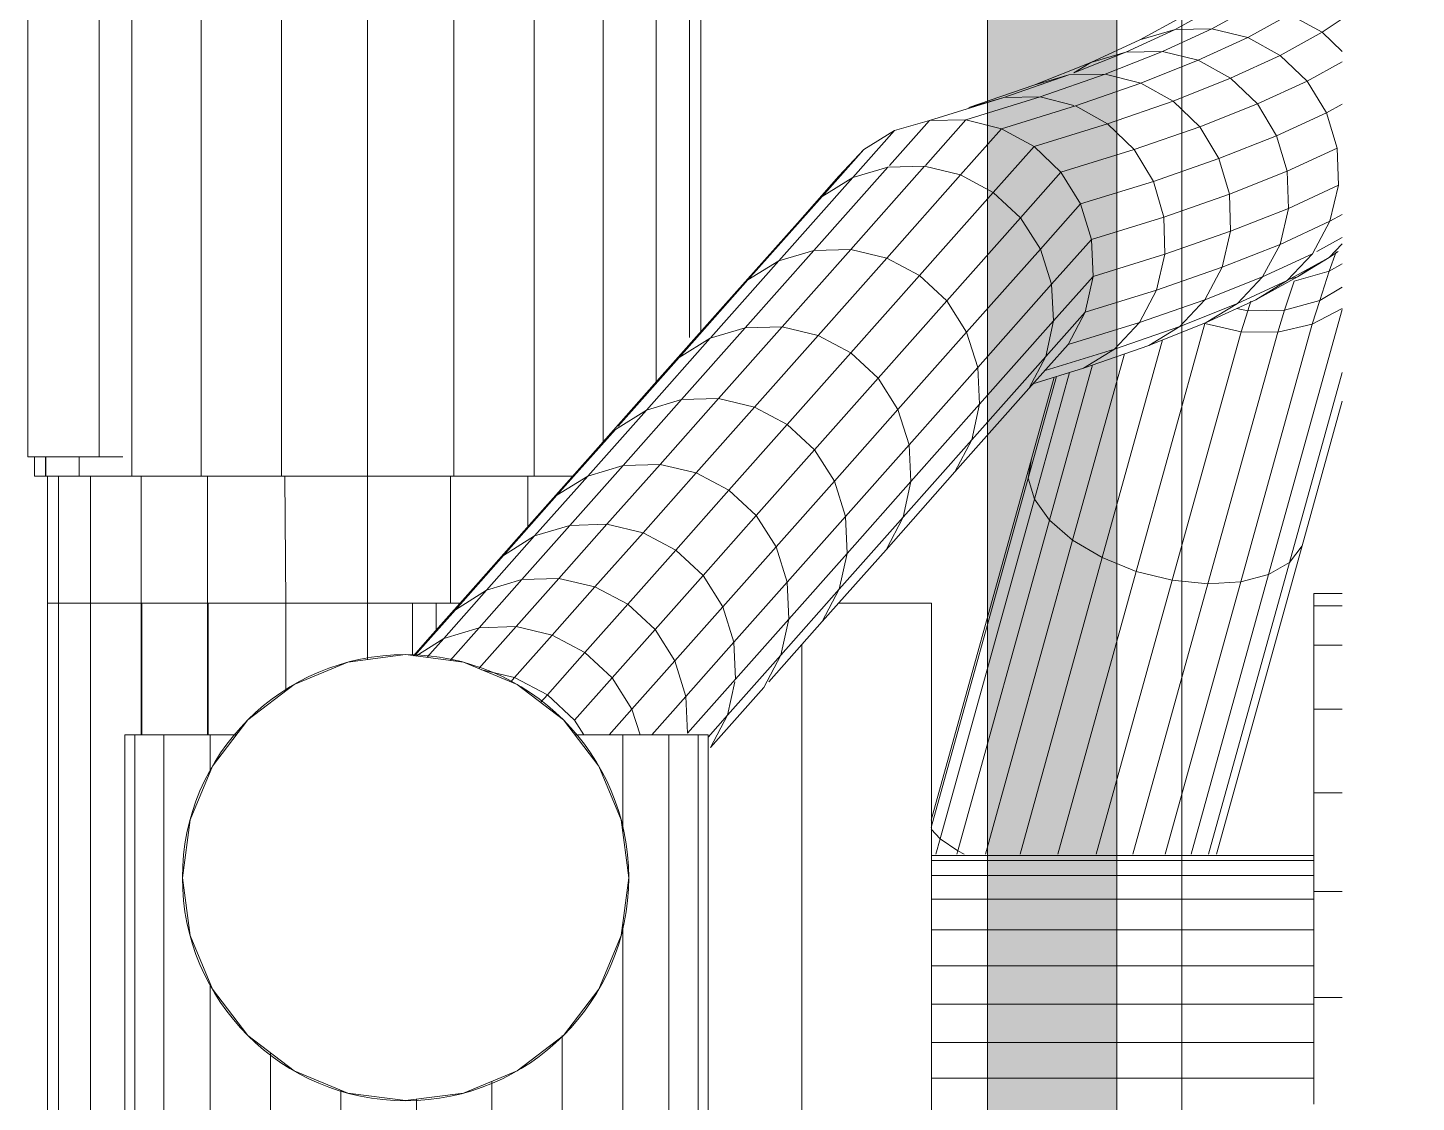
# Model space of a CAD drawing. Header units: millimetres. Extents: x -18512 to 101824, y -95768 to 52898.
# Drawn here: x 61791.9 to 61899, y -77093.1 to -77010.1 of the extents above; entities that cross this region are included whole.
import ezdxf

# ---------------------------------------------------------------- set-up
doc = ezdxf.new("R2010")
doc.units = ezdxf.units.MM
doc.header["$LTSCALE"] = 25
doc.layers.get('0').update_dxf_attribs({"color": 254, "lineweight": 0})
doc.layers.add('HAT', color=8, linetype='Continuous')
doc.layers.add('I-FLR-TILE', color=253, linetype='Continuous', lineweight=9)
doc.layers.add('xref-first floor frm cunsult$0$G-IMPT', color=8, linetype='Continuous', lineweight=9)

# ---------------------------------------------------------------- blocks, each defined once
blk = doc.blocks.new('xref-first floor frm cunsult$0$rainshower - rain shower_dwg_Group_7-6994170-FIRST FLOOR PLAN')
at = {"layer": 'xref-first floor frm cunsult$0$G-IMPT'}
for p, q in [((10.29, 105.22), (60.29, 105.22)), ((60.29, 99.72), (60.29, 105.22)), ((60.29, 104.71), (61.79, 104.71)), ((61.79, 104.71), (60.29, 104.71)), ((61.79, 104.71), (61.79, 103.85)), ((60.29, 103.83), (61.79, 103.83)), ((61.79, 103.85), (61.79, 103.83)), ((61.79, 103.85), (61.79, 103.83)), ((61.79, 103.85), (61.79, 103.83)), ((61.79, 101.26), (61.79, 103.83)), ((61.79, 103.7), (71.6, 103.7)), ((71.6, 102.86), (61.79, 102.86)), ((71.6, 102.86), (71.6, 103.7)), ((145.8, 103.7), (71.6, 103.7)), ((71.6, 102.86), (71.6, 103.7)), ((71.6, 100.39), (71.6, 102.86)), ((71.6, 100.39), (71.6, 102.86)), ((145.8, 102.86), (71.6, 102.86)), ((61.79, 101.26), (60.29, 101.26)), ((61.79, 101.26), (60.29, 101.26)), ((61.79, 101.26), (61.79, 97.18)), ((61.79, 97.18), (61.79, 101.26)), ((10.29, 99.72), (60.29, 99.72)), ((60.29, 99.72), (60.29, 97.89)), ((71.6, 100.39), (61.79, 100.39)), ((71.6, 100.39), (71.6, 96.47)), ((71.6, 100.39), (145.81, 100.39)), ((71.6, 100.39), (71.6, 96.47)), ((71.6, 100.39), (71.6, 96.47)), ((10.54, 97.18), (61.79, 97.18)), ((61.79, 97.18), (10.54, 97.18)), ((61.79, 97.18), (61.79, 91.85)), ((61.79, 91.85), (61.79, 97.18)), ((61.79, 96.47), (71.6, 96.47)), ((71.6, 96.47), (61.79, 96.47)), ((71.6, 96.47), (71.6, 91.35)), ((71.6, 96.47), (71.6, 91.35)), ((71.6, 96.47), (81.77, 96.46)), ((71.6, 96.43), (81.77, 96.43)), ((10.54, 91.85), (61.79, 91.85)), ((61.79, 91.85), (10.54, 91.85)), ((61.79, 85.65), (61.79, 91.85)), ((61.79, 85.65), (61.79, 91.85)), ((61.79, 91.35), (71.6, 91.35)), ((61.79, 91.35), (71.6, 91.35)), ((71.6, 85.31), (71.6, 91.35)), ((71.6, 85.31), (71.6, 91.35)), ((71.6, 91.35), (81.77, 91.35)), ((71.6, 91.3), (81.77, 91.3)), ((10.54, 85.65), (61.79, 85.65)), ((61.79, 85.65), (10.54, 85.65)), ((61.79, 79), (61.79, 85.65)), ((61.79, 79), (61.79, 85.65)), ((61.79, 85.39), (71.6, 85.31)), ((71.6, 79), (71.6, 85.31)), ((71.6, 79), (71.6, 85.31)), ((78.37, 85.31), (71.6, 85.31)), ((61.79, 79), (10.54, 79)), ((61.79, 79), (10.54, 79)), ((61.79, 72.34), (61.79, 79)), ((61.79, 79), (71.6, 79)), ((61.79, 72.34), (61.79, 79)), ((61.79, 79), (71.6, 79)), ((71.6, 79), (71.6, 75.53)), ((71.6, 79), (75.96, 79)), ((71.6, 75.53), (71.6, 73.7)), ((71.6, 75.53), (75.64, 75.53)), ((71.6, 73.7), (71.6, 71.87)), ((73.66, 73.7), (71.6, 73.7)), ((71.6, 73.7), (71.6, 71.87)), ((10.54, 72.34), (61.79, 72.34)), ((61.79, 72.34), (10.54, 72.34)), ((71.6, 72.6), (61.79, 72.6)), ((71.6, 72.6), (61.79, 72.6)), ((61.79, 66.14), (61.79, 72.34)), ((65.77, 66.64), (61.79, 66.64)), ((61.79, 66.64), (65.77, 66.64)), ((61.79, 66.14), (10.54, 66.14)), ((61.79, 66.14), (10.54, 66.14)), ((61.79, 66.14), (61.79, 63.16)), ((59.14, 60.82), (10.54, 60.82)), ((59.14, 60.82), (10.54, 60.82)), ((10.54, 56.73), (54.53, 56.73)), ((54.53, 56.73), (10.54, 56.73)), ((10.54, 54.16), (51.09, 54.16)), ((51.09, 54.16), (10.54, 54.16)), ((10.54, 53.28), (50.65, 53.28)), ((50.65, 53.28), (10.54, 53.28)), ((141.96, 45.5), (74.8, 45.5)), ((74.8, 45.5), (141.96, 45.5)), ((71.6, 35.5), (71.6, 42.66)), ((71.6, 42.66), (71.6, 35.5)), ((141.96, 35.5), (71.6, 35.5)), ((141.96, 35.5), (71.6, 35.5)), ((91.08, 6), (91.08, 35.5)), ((91.08, 6), (91.08, 35.5)), ((91.47, 35.5), (91.47, 6)), ((91.47, 6), (91.47, 35.5)), ((92.62, 35.5), (92.62, 6)), ((92.62, 6), (92.62, 35.5)), ((94.44, 6), (94.44, 35.5)), ((94.44, 6), (94.44, 35.5)), ((96.81, 6), (96.81, 35.5)), ((96.81, 6), (96.81, 35.5)), ((99.58, 6), (99.58, 35.5)), ((99.58, 6), (99.58, 35.5)), ((102.54, 6), (102.54, 35.5)), ((102.54, 35.5), (102.54, 6)), ((105.51, 6), (105.51, 35.5)), ((105.51, 35.5), (105.51, 6)), ((108.27, 6), (108.27, 35.5)), ((108.27, 35.5), (108.27, 6)), ((70.84, 6), (70.84, 3.8)), ((70.84, 6), (71.79, 6)), ((70.84, 3.8), (70.84, 6)), ((71.79, 6), (74.83, 6)), ((71.79, 6), (71.79, 3.8)), ((71.79, 3.8), (71.79, 6)), ((74.83, 6), (79.77, 6)), ((74.83, 6), (74.83, 3.8)), ((74.83, 3.8), (74.83, 6)), ((86.25, 6), (79.77, 6)), ((79.77, 6), (79.77, 3.8)), ((79.77, 3.8), (79.77, 6)), ((86.25, 6), (93.85, 6)), ((86.25, 6), (86.25, 3.8)), ((86.25, 3.8), (86.25, 6)), ((93.85, 6), (102.04, 6)), ((93.85, 3.8), (93.85, 6)), ((93.85, 3.8), (93.85, 6)), ((102.04, 6), (110.26, 6)), ((102.04, 3.8), (102.04, 6)), ((102.04, 3.8), (102.04, 6)), ((108.05, 6), (107.29, 6))]:
    blk.add_line(p, q, dxfattribs=at)
at = {"layer": 'xref-first floor frm cunsult$0$G-IMPT', "flags": 128}
for points in [[(60.29, 99.72), (60.29, 105.22), (10.29, 105.22)], [(61.79, 101.26), (61.79, 103.83), (61.79, 103.85), (61.79, 104.71)], [(60.29, 103.85), (61.79, 103.85), (60.29, 103.85)], [(61.79, 102.86), (71.6, 102.86), (71.6, 103.7)], [(61.79, 103.7), (71.6, 103.7), (145.8, 103.7)], [(145.8, 102.86), (71.6, 102.86), (71.6, 100.39)], [(60.29, 97.89), (60.29, 99.72), (10.29, 99.72)], [(145.81, 100.38), (71.6, 100.38), (61.79, 100.38)], [(71.6, 91.35), (71.6, 96.47), (71.6, 91.35)], [(61.79, 85.39), (71.6, 85.31), (71.6, 91.35), (71.6, 85.31), (71.6, 79), (75.96, 79)], [(71.6, 83.09), (71.6, 79), (71.6, 78.89), (71.6, 75.53)], [(75.64, 75.53), (71.6, 75.53), (71.6, 73.7), (73.66, 73.7)], [(61.79, 63.16), (61.79, 66.14), (61.79, 72.34)]]:
    blk.add_lwpolyline(points, dxfattribs=at)
blk = doc.blocks.new('xref-first floor frm cunsult$0$rainshower - rain shower_dwg_Group_5-6994173-FIRST FLOOR PLAN')
at = {"layer": 'xref-first floor frm cunsult$0$G-IMPT'}
for p, q in [((115, 47.51), (95, 47.51)), ((95, 46.7), (95, 47.51)), ((95, 47.51), (115, 47.51)), ((115, 46.7), (115, 47.51)), ((60.19, 46.25), (0, 46.25)), ((0, 45.49), (0, 46.25)), ((0, 46.25), (60.19, 46.25)), ((95, 46.25), (90.06, 46.25)), ((90.06, 46.25), (95, 46.25)), ((95, 46.7), (95, 44.33)), ((115, 46.7), (95, 46.7)), ((95, 46.7), (115, 46.7)), ((115, 44.33), (115, 46.7)), ((0, 43.24), (0, 45.49)), ((60.19, 45.49), (0, 45.49)), ((0, 45.49), (60.19, 45.49)), ((95, 45.49), (90.06, 45.49)), ((90.06, 45.49), (95, 45.49)), ((95, 44.33), (95, 40.55)), ((115, 44.33), (95, 44.33)), ((95, 44.33), (115, 44.33)), ((115, 40.55), (115, 44.33)), ((0, 43.24), (0, 39.66)), ((60.19, 43.24), (0, 43.24)), ((0, 43.24), (60.19, 43.24)), ((95, 43.24), (90.06, 43.24)), ((90.06, 43.24), (95, 43.24)), ((0, 37.64), (0, 39.66)), ((0, 39.66), (2.82, 39.66)), ((0, 39.66), (2.82, 39.66)), ((60.19, 39.66), (19.22, 39.66)), ((60.19, 39.66), (19.22, 39.66)), ((95, 39.66), (90.06, 39.66)), ((95, 39.66), (90.06, 39.66)), ((95, 40.55), (95, 35.63)), ((115, 40.55), (95, 40.55)), ((95, 40.55), (115, 40.55)), ((103.84, 39.51), (104.71, 39.75)), ((104.71, 39.75), (105.61, 39.77)), ((105.61, 39.77), (106.48, 39.57)), ((115, 35.63), (115, 40.55)), ((102.45, 38.47), (103.07, 39.08)), ((103.07, 39.08), (103.84, 39.51)), ((106.48, 39.57), (107.28, 39.17)), ((107.28, 39.17), (107.93, 38.6)), ((107.93, 38.6), (108.4, 37.89)), ((102.02, 37.74), (101.81, 36.93)), ((102.02, 37.74), (102.45, 38.47)), ((102.02, 37.74), (102.02, 33.91)), ((102.02, 37.74), (102.02, 33.91)), ((108.4, 37.89), (108.66, 37.09)), ((108.4, 35.33), (108.4, 37.89)), ((108.4, 37.89), (108.4, 35.33)), ((101.81, 36.93), (101.81, 33.1)), ((101.83, 36.1), (101.81, 36.93)), ((101.81, 36.93), (101.81, 33.1)), ((108.66, 37.09), (108.68, 36.26)), ((108.66, 33.26), (108.66, 37.09)), ((108.66, 37.09), (108.66, 33.26)), ((95, 35.63), (95, 29.9)), ((102.02, 35.63), (95, 35.63)), ((95, 35.63), (102.02, 35.63)), ((101.83, 36.1), (102.09, 35.3)), ((101.83, 36.1), (101.83, 32.27)), ((101.83, 36.1), (101.83, 32.27)), ((108.04, 34.72), (108.47, 35.45)), ((115, 35.63), (108.4, 35.63)), ((108.4, 35.63), (115, 35.63)), ((108.47, 35.45), (108.68, 36.26)), ((108.47, 31.62), (108.47, 35.45)), ((108.47, 35.45), (108.47, 31.62)), ((108.68, 32.43), (108.68, 36.26)), ((108.68, 36.26), (108.68, 32.43)), ((115, 29.9), (115, 35.63)), ((60.19, 35), (24.54, 35)), ((24.54, 35), (60.19, 35)), ((95, 35), (90.06, 35)), ((90.06, 35), (95, 35)), ((102.56, 34.59), (102.09, 35.3)), ((102.09, 35.3), (102.09, 31.47)), ((102.09, 35.3), (102.09, 31.47)), ((103.21, 34.01), (102.56, 34.59)), ((102.56, 30.76), (102.56, 34.59)), ((102.56, 34.59), (102.56, 30.76)), ((107.41, 34.11), (108.04, 34.72)), ((108.04, 30.89), (108.04, 34.72)), ((108.04, 34.72), (108.04, 30.89)), ((102.02, 33.91), (101.81, 33.1)), ((102.02, 33.91), (101.81, 33.1)), ((103.21, 34.01), (103.21, 30.19)), ((103.21, 34.01), (104, 33.62)), ((103.21, 34.01), (103.21, 30.19)), ((104, 33.62), (104.88, 33.42)), ((104, 33.62), (104, 29.79)), ((104, 33.62), (104, 29.79)), ((104.88, 33.42), (105.78, 33.44)), ((104.88, 33.42), (104.88, 29.59)), ((104.88, 33.42), (104.88, 29.59)), ((105.78, 33.44), (106.64, 33.68)), ((105.78, 33.44), (105.78, 29.61)), ((105.78, 33.44), (105.78, 29.61)), ((106.64, 33.68), (107.41, 34.11)), ((106.74, 29.9), (106.64, 33.68)), ((107.41, 30.28), (107.41, 34.11)), ((107.41, 34.11), (107.41, 30.28)), ((108.47, 33.85), (108.66, 33.26)), ((108.47, 33.85), (108.66, 33.26)), ((108.68, 32.43), (108.66, 33.26)), ((108.68, 32.43), (108.66, 33.26)), ((101.81, 33.1), (101.83, 32.27)), ((101.81, 33.1), (101.83, 32.27)), ((101.83, 32.27), (102.04, 31.62)), ((101.83, 32.27), (102.04, 31.62)), ((108.47, 31.62), (108.68, 32.43)), ((108.47, 31.62), (108.68, 32.43)), ((102.56, 30.76), (102.09, 31.47)), ((102.56, 30.76), (102.09, 31.47)), ((108.04, 30.89), (108.47, 31.62)), ((108.04, 30.89), (108.47, 31.62)), ((102.56, 30.76), (103.21, 30.19)), ((102.56, 30.76), (103.21, 30.19)), ((103.21, 30.19), (103.77, 29.9)), ((103.21, 30.19), (103.77, 29.9)), ((107.41, 30.28), (106.74, 29.9)), ((107.41, 30.28), (106.74, 29.9)), ((107.41, 30.28), (108.04, 30.89)), ((107.41, 30.28), (108.04, 30.89)), ((27.43, 29.58), (60.19, 29.58)), ((60.19, 29.58), (27.43, 29.58)), ((95, 29.58), (90.06, 29.58)), ((90.06, 29.58), (95, 29.58)), ((95, 23.75), (95, 29.9)), ((95, 29.9), (103.77, 29.9)), ((95, 29.9), (103.77, 29.9)), ((103.77, 29.9), (104, 29.79)), ((104, 29.79), (104.88, 29.59)), ((104.88, 29.59), (105.78, 29.61)), ((106.74, 29.9), (105.78, 29.61)), ((115, 29.9), (106.74, 29.9)), ((115, 23.75), (115, 29.9)), ((28.13, 23.75), (60.19, 23.75)), ((28.13, 23.75), (60.19, 23.75)), ((95, 23.75), (90.06, 23.75)), ((90.06, 23.75), (95, 23.75)), ((95, 17.61), (95, 23.75)), ((115, 23.75), (95, 23.75)), ((95, 23.75), (115, 23.75)), ((115, 17.61), (115, 23.75)), ((26.74, 17.93), (60.19, 17.98)), ((60.19, 17.93), (26.74, 17.93)), ((95, 17.93), (90.06, 17.93)), ((90.06, 17.93), (95, 17.93)), ((95, 17.61), (95, 11.88)), ((115, 17.61), (95, 17.61)), ((95, 17.61), (115, 17.61)), ((115, 11.88), (115, 17.61)), ((23.2, 12.5), (60.19, 12.5)), ((23.2, 12.5), (60.19, 12.5)), ((90.06, 12.5), (95, 12.5)), ((90.06, 12.5), (95, 12.5)), ((95, 11.88), (95, 6.96)), ((115, 11.88), (95, 11.88)), ((95, 11.88), (115, 11.88)), ((115, 6.96), (115, 11.88)), ((0, 7.84), (0, 11.53)), ((0, 4.27), (0, 7.84)), ((7.42, 7.84), (0, 7.84)), ((0, 7.84), (7.42, 7.84)), ((60.19, 7.84), (14.62, 7.84)), ((14.62, 7.84), (60.19, 7.84)), ((95, 7.84), (90.06, 7.84)), ((90.06, 7.84), (95, 7.84)), ((95, 3.18), (95, 6.96)), ((115, 6.96), (95, 6.96)), ((95, 6.96), (115, 6.96)), ((115, 3.18), (115, 6.96)), ((0, 4.27), (0, 2.02)), ((60.19, 4.27), (0, 4.27)), ((0, 4.27), (60.19, 4.27)), ((95, 4.27), (90.06, 4.27)), ((90.06, 4.27), (95, 4.27)), ((95, 0.81), (95, 3.18)), ((115, 3.18), (95, 3.18)), ((95, 3.18), (115, 3.18)), ((115, 0.81), (115, 3.18)), ((0, 1.25), (0, 2.02)), ((60.19, 2.02), (0, 2.02)), ((0, 2.02), (60.19, 2.02)), ((60.19, 1.25), (0, 1.25)), ((0, 1.25), (60.19, 1.25)), ((95, 2.02), (90.06, 2.02)), ((90.06, 2.02), (95, 2.02)), ((95, 1.25), (90.06, 1.25)), ((90.06, 1.25), (95, 1.25)), ((95, 0), (95, 0.81)), ((115, 0.81), (95, 0.81)), ((95, 0.81), (115, 0.81)), ((115, 0), (95, 0)), ((95, 0), (115, 0)), ((115, 0.81), (115, 0))]:
    blk.add_line(p, q, dxfattribs=at)
at = {"layer": 'xref-first floor frm cunsult$0$G-IMPT', "flags": 128}
for points in [[(102.02, 33.91), (101.81, 33.1), (101.83, 32.27), (102.04, 31.62)], [(104, 29.79), (104.88, 29.59), (105.78, 29.61), (106.64, 29.85), (106.74, 29.9), (107.41, 30.28), (108.04, 30.89), (108.47, 31.62), (108.68, 32.43), (108.66, 33.26), (108.47, 33.85)], [(106.64, 33.68), (106.74, 29.9), (115, 29.9)], [(102.09, 31.47), (102.56, 30.76), (103.21, 30.19), (103.77, 29.9), (104, 29.79)]]:
    blk.add_lwpolyline(points, dxfattribs=at)
at = {"layer": 'xref-first floor frm cunsult$0$G-IMPT'}
for start_param, end_param in [(5.247662, 9.424778), (3.141593, 5.224649)]:
    blk.add_ellipse((105.24, 36.59), major_axis=(3.45, 0), ratio=0.92388, start_param=start_param, end_param=end_param, dxfattribs=at)
blk = doc.blocks.new('xref-first floor frm cunsult$0$rainshower - rain shower_dwg_Group_3-6994174-FIRST FLOOR PLAN')
at = {"layer": 'xref-first floor frm cunsult$0$G-IMPT'}
for p, q in [((12.76, 33.84), (17.22, 34.43)), ((17.22, 34.43), (21.67, 33.84)), ((12.76, 33.84), (8.61, 32.12)), ((25.82, 32.12), (21.67, 33.84)), ((5.04, 29.39), (8.61, 32.12)), ((25.82, 32.12), (29.39, 29.39)), ((2.31, 25.82), (5.04, 29.39)), ((32.12, 25.82), (29.39, 29.39)), ((0.59, 21.67), (2.31, 25.82)), ((33.84, 21.67), (32.12, 25.82)), ((0.59, 21.67), (0, 17.22)), ((33.84, 21.67), (34.43, 17.22)), ((0.59, 12.76), (0, 17.22)), ((33.84, 12.76), (34.43, 17.22)), ((0.59, 12.76), (2.31, 8.61)), ((32.12, 8.61), (33.84, 12.76)), ((2.31, 8.61), (5.04, 5.04)), ((32.12, 8.61), (29.39, 5.04)), ((5.04, 5.04), (8.61, 2.31)), ((25.82, 2.31), (29.39, 5.04)), ((8.61, 2.31), (12.76, 0.59)), ((25.82, 2.31), (21.67, 0.59)), ((12.76, 0.59), (17.22, 0)), ((21.67, 0.59), (17.22, 0))]:
    blk.add_line(p, q, dxfattribs=at)
blk.add_circle((17.22, 17.22), 17.22, dxfattribs=at)
blk = doc.blocks.new('xref-first floor frm cunsult$0$rainshower - rain shower_dwg_Group_8-6994175-FIRST FLOOR PLAN')
at = {"layer": 'xref-first floor frm cunsult$0$G-IMPT'}
for p, q in [((72.1, 78.37), (75.66, 81.53)), ((74.19, 80.31), (75.65, 81.61)), ((74.33, 79.27), (75.68, 81.42)), ((75.68, 81.42), (74.33, 79.27)), ((74.33, 79.27), (75.79, 80.56)), ((74.19, 80.31), (69.99, 76.59)), ((72.1, 78.37), (74.19, 80.31)), ((72.1, 78.37), (67.91, 74.66)), ((74.33, 79.27), (70.6, 75.96)), ((72.1, 78.37), (70.6, 75.96)), ((74.33, 79.27), (73.5, 76.54)), ((74.33, 79.27), (73.5, 76.54)), ((76.02, 78.78), (73.5, 76.54)), ((65.34, 72.47), (69.99, 76.59)), ((67.91, 74.66), (69.99, 76.59)), ((73.5, 76.54), (69.77, 73.24)), ((69.77, 73.24), (73.5, 76.54)), ((76.65, 76.56), (73.41, 73.69)), ((73.41, 73.69), (73.5, 76.54)), ((76.74, 76.35), (77.33, 73.8)), ((76.74, 76.35), (77.33, 73.8)), ((70.6, 75.96), (66.41, 72.25)), ((70.6, 75.96), (69.77, 73.24)), ((63.27, 70.54), (67.91, 74.66)), ((67.91, 74.66), (66.41, 72.25)), ((77.33, 73.8), (77.67, 74.1)), ((77.33, 73.8), (77.67, 74.1)), ((69.77, 73.24), (65.59, 69.53)), ((73.41, 73.69), (69.68, 70.38)), ((73.41, 73.69), (69.68, 70.38)), ((69.68, 70.38), (69.77, 73.24)), ((74.06, 70.9), (73.41, 73.69)), ((74.06, 70.9), (77.33, 73.8)), ((78.68, 71.27), (77.33, 73.8)), ((65.34, 72.47), (60.25, 67.94)), ((61.78, 68.14), (66.41, 72.25)), ((65.34, 72.47), (63.27, 70.54)), ((65.34, 72.47), (63.27, 70.54)), ((65.59, 69.53), (66.41, 72.25)), ((78.68, 71.27), (79.27, 71.79)), ((79.27, 71.79), (78.68, 71.27)), ((70.34, 67.6), (74.06, 70.9)), ((75.41, 68.37), (74.06, 70.9)), ((75.41, 68.37), (74.06, 70.9)), ((75.41, 68.37), (78.68, 71.27)), ((80.63, 69.17), (78.68, 71.27)), ((58.18, 66.02), (63.27, 70.54)), ((63.27, 70.54), (61.78, 68.14)), ((65.51, 66.68), (69.68, 70.38)), ((70.34, 67.6), (69.68, 70.38)), ((60.96, 65.42), (65.59, 69.53)), ((65.51, 66.68), (65.59, 69.53)), ((65.51, 66.68), (65.59, 69.53)), ((77.36, 66.27), (80.63, 69.17)), ((80.63, 69.17), (81.77, 68.45)), ((80.63, 69.17), (81.77, 68.45)), ((60.25, 67.94), (54.7, 63.02)), ((56.69, 63.62), (61.78, 68.14)), ((58.18, 66.02), (60.25, 67.94)), ((60.96, 65.42), (61.78, 68.14)), ((66.16, 63.89), (70.34, 67.6)), ((70.34, 67.6), (66.16, 63.89)), ((71.68, 65.06), (70.34, 67.6)), ((71.68, 65.06), (70.34, 67.6)), ((71.68, 65.06), (75.41, 68.37)), ((77.36, 66.27), (75.41, 68.37)), ((60.88, 62.57), (65.51, 66.68)), ((66.16, 63.89), (65.51, 66.68)), ((79.79, 64.74), (81.77, 66.49)), ((57.93, 65.8), (52.64, 61.1)), ((55.88, 60.91), (60.96, 65.42)), ((55.88, 60.91), (60.96, 65.42)), ((58.18, 66.02), (56.69, 63.62)), ((56.69, 63.62), (58.18, 66.02)), ((60.88, 62.57), (60.96, 65.42)), ((60.96, 65.42), (60.88, 62.57)), ((73.64, 62.96), (77.36, 66.27)), ((79.79, 64.74), (77.36, 66.27)), ((71.68, 65.06), (67.51, 61.36)), ((73.64, 62.96), (71.68, 65.06)), ((79.79, 64.74), (76.06, 61.43)), ((79.79, 64.74), (81.77, 64.12)), ((81.77, 64.12), (79.79, 64.74)), ((51.15, 58.71), (56.69, 63.62)), ((55.88, 60.91), (56.69, 63.62)), ((66.16, 63.89), (61.53, 59.79)), ((66.16, 63.89), (67.51, 61.36)), ((66.16, 63.89), (67.51, 61.36)), ((78.79, 60.58), (81.77, 63.22)), ((78.79, 60.58), (81.77, 63.22)), ((54.7, 63.02), (48.7, 57.7)), ((48.7, 57.7), (54.7, 63.02)), ((52.64, 61.1), (54.7, 63.02)), ((55.8, 58.06), (60.88, 62.57)), ((60.88, 62.57), (61.53, 59.79)), ((73.64, 62.96), (69.46, 59.26)), ((73.64, 62.96), (76.06, 61.43)), ((52.64, 61.1), (46.64, 55.79)), ((51.15, 58.71), (52.64, 61.1)), ((67.51, 61.36), (62.88, 57.26)), ((67.51, 61.36), (69.46, 59.26)), ((76.06, 61.43), (71.88, 57.73)), ((71.88, 57.73), (76.06, 61.43)), ((76.06, 61.43), (78.79, 60.58)), ((76.06, 61.43), (78.79, 60.58)), ((55.88, 60.91), (50.34, 56)), ((55.88, 60.91), (55.8, 58.06)), ((78.79, 60.58), (74.61, 56.87)), ((81.64, 60.46), (77.46, 56.75)), ((78.79, 60.58), (81.64, 60.46)), ((81.64, 60.46), (78.79, 60.58)), ((56.46, 55.28), (61.53, 59.79)), ((61.53, 59.79), (62.88, 57.26)), ((69.46, 59.26), (64.83, 55.16)), ((71.88, 57.73), (69.46, 59.26)), ((51.09, 58.66), (45.17, 53.4)), ((51.09, 58.66), (45.17, 53.4)), ((50.27, 53.16), (55.8, 58.06)), ((51.15, 58.71), (50.34, 56)), ((56.46, 55.28), (55.8, 58.06)), ((55.8, 58.06), (56.46, 55.28)), ((82.75, 58.69), (78.11, 54.58)), ((80.24, 57.37), (81.93, 58.87)), ((82.75, 58.69), (80.24, 57.37)), ((42.25, 51.98), (48.7, 57.7)), ((46.64, 55.79), (48.7, 57.7)), ((57.81, 52.76), (62.88, 57.26)), ((62.88, 57.26), (64.83, 55.16)), ((71.88, 57.73), (67.26, 53.62)), ((74.61, 56.87), (69.98, 52.77)), ((71.88, 57.73), (74.61, 56.87)), ((74.61, 56.87), (77.46, 56.75)), ((75.6, 53.26), (80.24, 57.37)), ((77.67, 56.8), (80.24, 57.37)), ((40.21, 50.08), (46.64, 55.79)), ((50.34, 56), (44.36, 50.7)), ((45.17, 53.4), (46.64, 55.79)), ((50.27, 53.16), (50.34, 56)), ((72.83, 52.64), (77.46, 56.75)), ((72.83, 52.64), (77.46, 56.75)), ((50.93, 50.38), (56.46, 55.28)), ((57.81, 52.76), (56.46, 55.28)), ((59.76, 50.65), (64.83, 55.16)), ((67.26, 53.62), (64.83, 55.16)), ((62.18, 49.12), (67.26, 53.62)), ((69.98, 52.77), (67.26, 53.62)), ((73.01, 50.06), (77.67, 54.19)), ((78.11, 54.58), (75.6, 53.26)), ((38.73, 47.69), (45.17, 53.4)), ((44.29, 47.86), (50.27, 53.16)), ((44.36, 50.7), (45.17, 53.4)), ((50.93, 50.38), (50.27, 53.16)), ((50.27, 53.16), (50.93, 50.38)), ((52.28, 47.86), (57.81, 52.76)), ((59.76, 50.65), (57.81, 52.76)), ((64.9, 48.26), (69.98, 52.77)), ((67.75, 48.13), (72.83, 52.64)), ((72.83, 52.64), (69.98, 52.77)), ((70.51, 48.75), (75.6, 53.26)), ((75.6, 53.26), (72.83, 52.64)), ((42.25, 51.98), (38.63, 48.77)), ((42.25, 51.98), (40.21, 50.08)), ((40.21, 50.08), (42.25, 51.98)), ((37.94, 45), (44.36, 50.7)), ((44.29, 47.86), (44.36, 50.7)), ((50.93, 50.38), (44.96, 45.08)), ((50.93, 50.38), (52.28, 47.86)), ((54.24, 45.75), (59.76, 50.65)), ((62.18, 49.12), (59.76, 50.65)), ((36.58, 46.86), (40.21, 50.08)), ((40.21, 50.08), (38.73, 47.69)), ((38.73, 47.69), (40.21, 50.08)), ((67.47, 45.14), (73.01, 50.06)), ((67.47, 45.14), (73.01, 50.06)), ((70.51, 48.75), (73.01, 50.06)), ((36.58, 46.86), (38.63, 48.77)), ((62.18, 49.12), (56.65, 44.22)), ((59.38, 43.36), (64.9, 48.26)), ((62.18, 49.12), (64.9, 48.26)), ((67.75, 48.13), (64.9, 48.26)), ((67.75, 48.13), (64.9, 48.26)), ((70.51, 48.75), (64.97, 43.83)), ((70.51, 48.75), (67.75, 48.13)), ((38.73, 47.69), (35.11, 44.48)), ((44.29, 47.86), (37.87, 42.16)), ((37.94, 45), (38.73, 47.69)), ((44.29, 47.86), (44.96, 45.08)), ((52.28, 47.86), (46.31, 42.56)), ((54.24, 45.75), (52.28, 47.86)), ((62.21, 43.22), (67.75, 48.13)), ((36.58, 46.86), (35.11, 44.48)), ((36.58, 46.86), (35.11, 44.48)), ((37.87, 42.16), (37.94, 45)), ((44.96, 45.08), (38.54, 39.39)), ((44.96, 45.08), (46.31, 42.56)), ((54.24, 45.75), (48.26, 40.46)), ((54.24, 45.75), (56.65, 44.22)), ((67.47, 45.14), (61.47, 39.82)), ((64.97, 43.83), (67.47, 45.14)), ((34.33, 41.79), (37.8, 44.87)), ((34.33, 41.79), (35.11, 44.48)), ((56.65, 44.22), (50.68, 38.92)), ((56.65, 44.22), (59.38, 43.36)), ((59.38, 43.36), (53.4, 38.06)), ((62.21, 43.22), (56.23, 37.92)), ((64.97, 43.83), (58.99, 38.52)), ((62.21, 43.22), (59.38, 43.36)), ((62.21, 43.22), (64.97, 43.83)), ((32.55, 36.05), (34.33, 41.79)), ((34.33, 41.79), (32.55, 36.05)), ((34.28, 38.97), (37.8, 42.1)), ((37.8, 42.1), (34.28, 38.97)), ((34.28, 38.97), (34.33, 41.79)), ((37.87, 42.16), (38.54, 39.39)), ((38.54, 39.39), (37.87, 42.16)), ((46.31, 42.56), (39.9, 36.87)), ((46.31, 42.56), (48.26, 40.46)), ((60.45, 33.91), (88.36, 41.65)), ((61.94, 34.16), (88.92, 41.65)), ((61.94, 34.16), (88.92, 41.65)), ((63.56, 33.69), (89.8, 40.97)), ((89.8, 40.97), (89.04, 41.65)), ((89.8, 40.97), (90.96, 41.29)), ((89.8, 40.97), (90.71, 39.6)), ((41.85, 34.76), (48.26, 40.46)), ((50.68, 38.92), (48.26, 40.46)), ((55.03, 34.11), (61.47, 39.82)), ((58.99, 38.52), (61.47, 39.82)), ((90.71, 39.6), (90.96, 39.67)), ((31.6, 33.74), (33.33, 38.74)), ((33.33, 38.74), (31.6, 33.74)), ((32.5, 33.24), (34.28, 38.97)), ((32.55, 36.05), (33.33, 38.74)), ((32.55, 36.05), (33.33, 38.74)), ((34.97, 36.22), (34.28, 38.97)), ((34.97, 36.22), (38.54, 39.39)), ((34.97, 36.22), (38.54, 39.39)), ((39.9, 36.87), (38.54, 39.39)), ((44.26, 33.23), (50.68, 38.92)), ((50.68, 38.92), (53.4, 38.06)), ((65.2, 32.52), (90.71, 39.6)), ((90.71, 39.6), (90.96, 39.1)), ((46.98, 32.36), (53.4, 38.06)), ((49.8, 32.22), (56.23, 37.92)), ((52.55, 32.82), (58.99, 38.52)), ((53.4, 38.06), (56.23, 37.92)), ((58.99, 38.52), (56.23, 37.92)), ((36.35, 33.72), (39.9, 36.87)), ((41.85, 34.76), (39.9, 36.87)), ((41.85, 34.76), (39.9, 36.87)), ((66.74, 30.74), (90.96, 37.46)), ((30.81, 31.04), (32.55, 36.05)), ((32.5, 33.24), (32.55, 36.05)), ((33.2, 30.51), (34.97, 36.22)), ((36.35, 33.72), (34.97, 36.22)), ((34.97, 36.22), (36.35, 33.72)), ((38.33, 31.65), (41.85, 34.76)), ((44.26, 33.23), (41.85, 34.76)), ((68.08, 28.46), (90.96, 34.8)), ((29.85, 29.34), (31.6, 33.74)), ((30.76, 28.22), (32.5, 33.24)), ((30.76, 28.22), (32.5, 33.24)), ((30.81, 31.04), (31.6, 33.74)), ((33.17, 30.64), (32.5, 33.24)), ((32.5, 33.24), (33.17, 30.64)), ((34.59, 28.04), (36.35, 33.72)), ((36.35, 33.72), (34.59, 28.04)), ((38.33, 31.65), (36.35, 33.72)), ((40.78, 30.13), (44.26, 33.23)), ((46.98, 32.36), (44.26, 33.23)), ((55.03, 34.11), (51.63, 31.09)), ((55.03, 34.11), (52.55, 32.82)), ((54.69, 33.89), (53.45, 29.9)), ((63.56, 33.69), (53.79, 30.98)), ((63.56, 33.69), (53.79, 30.98)), ((61.94, 34.16), (54.1, 31.99)), ((60.45, 33.91), (54.15, 32.16)), ((60.45, 33.91), (54.15, 32.16)), ((60.45, 33.91), (61.94, 34.16)), ((61.94, 34.16), (63.56, 33.69)), ((61.94, 34.16), (63.56, 33.69)), ((63.56, 33.69), (65.2, 32.52)), ((43.52, 29.29), (46.98, 32.36)), ((49.8, 32.22), (46.37, 29.17)), ((49.8, 32.22), (46.98, 32.36)), ((49.13, 29.78), (52.55, 32.82)), ((52.55, 32.82), (49.8, 32.22)), ((51.98, 27.51), (53.64, 32.87)), ((51.98, 27.51), (53.64, 32.87)), ((65.2, 32.52), (53.21, 29.2)), ((65.2, 32.52), (66.74, 30.74)), ((38.33, 31.65), (36.58, 25.99)), ((36.58, 25.99), (38.33, 31.65)), ((40.78, 30.13), (38.33, 31.65)), ((49.13, 29.78), (51.63, 31.09)), ((51.63, 31.09), (49.93, 25.59)), ((69.14, 25.84), (90.96, 31.89)), ((69.14, 25.84), (90.96, 31.89)), ((29.06, 26.63), (30.65, 30.64)), ((29.06, 26.63), (30.65, 30.64)), ((29.85, 29.34), (30.65, 30.64)), ((30.76, 28.22), (30.81, 31.04)), ((30.81, 31.04), (30.76, 28.22)), ((31.45, 25.48), (33.2, 30.51)), ((33.2, 30.51), (34.59, 28.04)), ((33.2, 30.51), (34.59, 28.04)), ((40.78, 30.13), (39.04, 24.51)), ((39.04, 24.51), (40.78, 30.13)), ((43.52, 29.29), (40.78, 30.13)), ((66.74, 30.74), (52.36, 26.75)), ((66.74, 30.74), (68.08, 28.46)), ((28.1, 25.55), (29.85, 29.34)), ((28.1, 25.55), (29.85, 29.34)), ((29.06, 26.63), (29.85, 29.34)), ((29.85, 29.34), (29.06, 26.63)), ((43.52, 29.29), (41.79, 23.7)), ((43.52, 29.29), (46.37, 29.17)), ((46.37, 29.17), (44.65, 23.62)), ((49.13, 29.78), (46.37, 29.17)), ((49.13, 29.78), (47.43, 24.26)), ((51.7, 24.86), (53.45, 29.9)), ((53.45, 29.9), (51.98, 27.51)), ((29.01, 23.8), (30.76, 28.22)), ((31.45, 25.48), (30.76, 28.22)), ((32.84, 22.99), (34.59, 28.04)), ((36.58, 25.99), (34.59, 28.04)), ((34.59, 28.04), (36.58, 25.99)), ((51.28, 23.8), (68.08, 28.46)), ((68.08, 28.46), (69.14, 25.84)), ((69.83, 23.06), (90.96, 28.92)), ((69.83, 23.06), (90.96, 28.92)), ((51.98, 27.51), (49.93, 25.59)), ((49.93, 25.59), (51.98, 27.51)), ((50.23, 22.46), (51.98, 27.51)), ((51.98, 27.51), (50.23, 22.46)), ((27.31, 22.83), (29.06, 26.63)), ((29.01, 23.8), (29.06, 26.63)), ((34.83, 20.94), (36.58, 25.99)), ((39.04, 24.51), (36.58, 25.99)), ((50, 20.53), (69.14, 25.84)), ((69.14, 25.84), (69.83, 23.06)), ((70.11, 20.31), (90.96, 26.09)), ((26.35, 22.35), (28.1, 25.55)), ((27.31, 22.83), (28.1, 25.55)), ((28.1, 25.55), (27.31, 22.83)), ((29.69, 21.05), (31.45, 25.48)), ((32.84, 22.99), (31.45, 25.48)), ((49.93, 25.59), (47.43, 24.26)), ((48.17, 20.53), (49.93, 25.59)), ((48.17, 20.53), (49.93, 25.59)), ((49.94, 20.43), (51.7, 24.86)), ((51.7, 24.86), (50.23, 22.46)), ((27.25, 19.99), (29.01, 23.8)), ((29.69, 21.05), (29.01, 23.8)), ((37.28, 19.45), (39.04, 24.51)), ((41.79, 23.7), (39.04, 24.51)), ((40.03, 18.64), (41.79, 23.7)), ((44.65, 23.62), (41.79, 23.7)), ((42.89, 18.55), (44.65, 23.62)), ((44.65, 23.62), (47.43, 24.26)), ((44.65, 23.62), (47.43, 24.26)), ((45.67, 19.2), (47.43, 24.26)), ((47.43, 24.26), (45.67, 19.2)), ((69.96, 17.77), (90.96, 23.59)), ((25.54, 19.62), (27.31, 22.83)), ((27.25, 19.99), (27.31, 22.83)), ((31.08, 18.55), (32.84, 22.99)), ((34.83, 20.94), (32.84, 22.99)), ((50.65, 17.74), (69.83, 23.06)), ((70.11, 20.31), (69.83, 23.06)), ((50.23, 22.46), (48.17, 20.53)), ((50.23, 22.46), (48.17, 20.53)), ((48.46, 18.02), (50.23, 22.46)), ((69.39, 15.62), (90.96, 21.6)), ((90.96, 21.6), (69.39, 15.62)), ((27.93, 17.22), (29.69, 21.05)), ((31.08, 18.55), (29.69, 21.05)), ((33.06, 16.49), (34.83, 20.94)), ((37.28, 19.45), (34.83, 20.94)), ((34.83, 20.94), (37.28, 19.45)), ((48.17, 20.53), (45.67, 19.2)), ((46.4, 16.08), (48.17, 20.53)), ((48.18, 16.6), (49.94, 20.43)), ((49.94, 20.43), (48.46, 18.02)), ((50, 20.53), (50.65, 17.74)), ((25.48, 16.77), (27.25, 19.99)), ((27.93, 17.22), (27.25, 19.99)), ((35.51, 15), (37.28, 19.45)), ((40.03, 18.64), (37.28, 19.45)), ((50.67, 14.92), (70.11, 20.31)), ((67.18, 13.04), (90.96, 19.64)), ((67.18, 13.04), (90.96, 19.64)), ((68.45, 14.01), (90.96, 20.25)), ((69.96, 17.77), (70.11, 20.31)), ((29.31, 14.72), (31.08, 18.55)), ((33.06, 16.49), (31.08, 18.55)), ((38.26, 14.18), (40.03, 18.64)), ((42.89, 18.55), (40.03, 18.64)), ((41.12, 14.09), (42.89, 18.55)), ((45.67, 19.2), (42.89, 18.55)), ((45.67, 19.2), (42.89, 18.55)), ((43.9, 14.74), (45.67, 19.2)), ((26.16, 14), (27.93, 17.22)), ((29.31, 14.72), (27.93, 17.22)), ((48.46, 18.02), (46.4, 16.08)), ((46.69, 14.18), (48.46, 18.02)), ((49.04, 17.23), (48.29, 16.99)), ((49.04, 17.23), (48.29, 16.99)), ((49.04, 17.23), (48.85, 18.06)), ((48.85, 18.06), (49.04, 17.23)), ((49.04, 17.23), (48.99, 14.39)), ((50.65, 17.74), (49.04, 17.23)), ((69.96, 17.77), (50.05, 12.25)), ((50.67, 14.92), (50.65, 17.74)), ((69.96, 17.77), (69.39, 15.62)), ((31.29, 12.65), (33.06, 16.49)), ((35.51, 15), (33.06, 16.49)), ((46.4, 16.08), (43.9, 14.74)), ((44.63, 12.24), (46.4, 16.08)), ((48.18, 16.6), (46.4, 13.38)), ((48.18, 16.6), (46.69, 14.18)), ((69.39, 15.62), (48.92, 9.94)), ((69.39, 15.62), (68.45, 14.01)), ((27.53, 11.49), (26.16, 14)), ((27.53, 11.49), (29.31, 14.72)), ((31.29, 12.65), (29.31, 14.72)), ((33.74, 11.15), (35.51, 15)), ((38.26, 14.18), (35.51, 15)), ((36.48, 10.33), (38.26, 14.18)), ((41.12, 14.09), (38.26, 14.18)), ((39.34, 10.24), (41.12, 14.09)), ((43.9, 14.74), (41.12, 14.09)), ((42.12, 10.89), (43.9, 14.74)), ((46.69, 14.18), (44.63, 12.24)), ((46.69, 14.18), (44.92, 10.95)), ((46.62, 14.11), (46.4, 13.38)), ((48.99, 14.39), (46.75, 13.65)), ((46.75, 13.65), (48.99, 14.39)), ((48.99, 14.39), (48.23, 11.68)), ((50.67, 14.92), (48.99, 14.39)), ((50.67, 14.92), (50.05, 12.25)), ((53.79, 9.94), (68.45, 14.01)), ((68.45, 14.01), (67.18, 13.04)), ((46.4, 13.38), (44.92, 10.95)), ((46.4, 13.38), (45.6, 12.19)), ((46.75, 13.65), (45.98, 10.94)), ((56.01, 9.94), (67.18, 13.04)), ((31.29, 12.65), (29.8, 9.94)), ((29.8, 9.94), (31.29, 12.65)), ((33.74, 11.15), (31.29, 12.65)), ((44.63, 12.24), (42.12, 10.89)), ((44.63, 12.24), (42.12, 10.89)), ((43.37, 9.94), (44.45, 11.9)), ((43.37, 9.94), (44.45, 11.9)), ((50.05, 12.25), (48.23, 11.68)), ((50.05, 12.25), (48.85, 9.94)), ((26.49, 9.94), (27.53, 11.49)), ((26.49, 9.94), (27.53, 11.49)), ((29, 9.94), (27.53, 11.49)), ((33.07, 9.94), (33.74, 11.15)), ((33.74, 11.15), (33.07, 9.94)), ((36.48, 10.33), (33.74, 11.15)), ((42.12, 10.89), (39.34, 10.24)), ((41.6, 9.94), (42.12, 10.89)), ((42.12, 10.89), (41.6, 9.94)), ((44.92, 10.95), (43.85, 9.94)), ((44.92, 10.95), (43.85, 9.94)), ((44.45, 10.26), (44.92, 10.95)), ((44.45, 10.26), (44.92, 10.95)), ((44.47, 10.42), (45.98, 10.94)), ((44.47, 10.42), (45.98, 10.94)), ((45.39, 9.94), (45.98, 10.94)), ((45.98, 10.94), (45.39, 9.94)), ((48.23, 11.68), (45.98, 10.94)), ((47.21, 9.94), (48.23, 11.68)), ((47.21, 9.94), (48.23, 11.68)), ((39.34, 10.24), (36.48, 10.33))]:
    blk.add_line(p, q, dxfattribs=at)
at = {"layer": 'xref-first floor frm cunsult$0$G-IMPT', "flags": 128}
for points in [[(74.19, 80.31), (69.99, 76.59), (67.91, 74.66), (72.1, 78.37), (74.19, 80.31), (75.65, 81.61)], [(70.6, 75.96), (72.1, 78.37), (75.66, 81.53)], [(75.79, 80.56), (74.33, 79.27), (70.6, 75.96)], [(76.02, 78.78), (73.5, 76.54), (73.41, 73.69)], [(61.78, 68.14), (63.27, 70.54), (58.18, 66.02), (60.25, 67.94), (65.34, 72.47), (69.99, 76.59)], [(78.68, 71.27), (77.33, 73.8), (74.06, 70.9), (73.41, 73.69), (76.65, 76.56)], [(63.27, 70.54), (67.91, 74.66), (66.41, 72.25), (70.6, 75.96), (69.77, 73.24)], [(69.68, 70.38), (69.77, 73.24), (65.59, 69.53), (66.41, 72.25), (61.78, 68.14), (56.69, 63.62), (55.88, 60.91)], [(74.06, 70.9), (70.34, 67.6), (69.68, 70.38), (65.51, 66.68), (60.88, 62.57), (61.53, 59.79), (66.16, 63.89), (65.51, 66.68)], [(80.63, 69.17), (78.68, 71.27), (75.41, 68.37), (77.36, 66.27)], [(65.59, 69.53), (60.96, 65.42), (61.78, 68.14)], [(79.79, 64.74), (77.36, 66.27), (80.63, 69.17)], [(45.17, 53.4), (46.64, 55.79), (40.21, 50.08), (36.58, 46.86), (38.63, 48.77), (42.25, 51.98), (48.7, 57.7), (46.64, 55.79), (52.64, 61.1), (54.7, 63.02), (60.25, 67.94)], [(67.51, 61.36), (71.68, 65.06), (75.41, 68.37)], [(77.36, 66.27), (73.64, 62.96), (76.06, 61.43), (79.79, 64.74), (81.77, 66.49)], [(57.93, 65.8), (52.64, 61.1), (51.15, 58.71)], [(67.26, 53.62), (71.88, 57.73), (69.46, 59.26), (73.64, 62.96), (71.68, 65.06)], [(60.88, 62.57), (55.8, 58.06), (55.88, 60.91), (50.34, 56), (51.15, 58.71), (56.69, 63.62)], [(50.93, 50.38), (56.46, 55.28), (57.81, 52.76), (62.88, 57.26), (67.51, 61.36)], [(67.51, 61.36), (69.46, 59.26), (64.83, 55.16), (67.26, 53.62)], [(78.79, 60.58), (74.61, 56.87), (71.88, 57.73)], [(74.61, 56.87), (77.46, 56.75), (81.64, 60.46)], [(56.46, 55.28), (61.53, 59.79), (62.88, 57.26)], [(44.96, 45.08), (44.29, 47.86), (50.27, 53.16), (55.8, 58.06)], [(62.21, 43.22), (64.97, 43.83), (70.51, 48.75), (75.6, 53.26), (80.24, 57.37), (82.75, 58.69), (78.11, 54.58), (75.6, 53.26), (72.83, 52.64), (67.75, 48.13)], [(77.67, 56.8), (80.24, 57.37), (81.93, 58.87)], [(62.88, 57.26), (64.83, 55.16), (59.76, 50.65), (54.24, 45.75), (56.65, 44.22)], [(62.18, 49.12), (64.9, 48.26), (69.98, 52.77), (74.61, 56.87)], [(44.36, 50.7), (50.34, 56), (50.27, 53.16)], [(56.65, 44.22), (62.18, 49.12), (67.26, 53.62), (69.98, 52.77), (72.83, 52.64)], [(77.67, 54.19), (73.01, 50.06), (70.51, 48.75)], [(37.94, 45), (38.73, 47.69), (45.17, 53.4), (44.36, 50.7)], [(52.28, 47.86), (57.81, 52.76), (59.76, 50.65), (62.18, 49.12)], [(46.31, 42.56), (52.28, 47.86), (50.93, 50.38), (44.96, 45.08)], [(64.9, 48.26), (59.38, 43.36), (62.21, 43.22), (56.23, 37.92), (53.4, 38.06)], [(70.51, 48.75), (67.75, 48.13), (62.21, 43.22)], [(34.33, 41.79), (35.11, 44.48), (38.73, 47.69)], [(39.9, 36.87), (46.31, 42.56), (48.26, 40.46), (54.24, 45.75), (52.28, 47.86)], [(39.9, 36.87), (38.54, 39.39), (44.96, 45.08), (46.31, 42.56)], [(64.97, 43.83), (67.47, 45.14), (61.47, 39.82)], [(34.28, 38.97), (34.33, 41.79), (37.8, 44.87)], [(52.55, 32.82), (58.99, 38.52), (64.97, 43.83)], [(90.96, 41.29), (89.8, 40.97), (63.56, 33.69), (65.2, 32.52), (53.21, 29.2)], [(54.1, 31.99), (61.94, 34.16), (60.45, 33.91), (88.36, 41.65)], [(89.04, 41.65), (89.8, 40.97), (90.71, 39.6), (90.96, 39.67)], [(38.33, 31.65), (41.85, 34.76), (48.26, 40.46), (50.68, 38.92), (44.26, 33.23), (41.85, 34.76)], [(55.03, 34.11), (52.55, 32.82), (49.13, 29.78), (51.63, 31.09), (55.03, 34.11), (61.47, 39.82), (58.99, 38.52)], [(30.65, 30.64), (29.85, 29.34), (31.6, 33.74), (30.81, 31.04), (32.55, 36.05), (32.5, 33.24), (34.28, 38.97), (34.97, 36.22)], [(90.96, 39.1), (90.71, 39.6), (65.2, 32.52), (66.74, 30.74), (52.36, 26.75)], [(53.4, 38.06), (46.98, 32.36), (44.26, 33.23)], [(58.99, 38.52), (56.23, 37.92), (49.8, 32.22)], [(40.78, 30.13), (38.33, 31.65), (36.35, 33.72), (39.9, 36.87)], [(51.28, 23.8), (68.08, 28.46), (66.74, 30.74), (90.96, 37.46)], [(31.45, 25.48), (33.2, 30.51), (34.97, 36.22)], [(50, 20.53), (69.14, 25.84), (68.08, 28.46), (90.96, 34.8)], [(44.26, 33.23), (40.78, 30.13), (43.52, 29.29)], [(54.69, 33.89), (53.45, 29.9), (51.98, 27.51)], [(49.8, 32.22), (46.98, 32.36), (43.52, 29.29), (46.37, 29.17), (49.8, 32.22), (52.55, 32.82)], [(51.63, 31.09), (49.93, 25.59), (47.43, 24.26)], [(43.52, 29.29), (41.79, 23.7), (39.04, 24.51)], [(46.37, 29.17), (44.65, 23.62), (41.79, 23.7), (40.03, 18.64)], [(47.43, 24.26), (49.13, 29.78), (46.37, 29.17)], [(53.45, 29.9), (51.7, 24.86), (50.23, 22.46)], [(29.01, 23.8), (30.76, 28.22), (31.45, 25.48)], [(29.69, 21.05), (31.45, 25.48), (32.84, 22.99), (34.59, 28.04)], [(26.16, 14), (25.48, 16.77), (27.25, 19.99), (27.93, 17.22), (29.69, 21.05), (31.08, 18.55), (32.84, 22.99), (34.83, 20.94), (36.58, 25.99)], [(27.31, 22.83), (29.06, 26.63), (29.01, 23.8)], [(37.28, 19.45), (39.04, 24.51), (36.58, 25.99)], [(50, 20.53), (50.65, 17.74), (69.83, 23.06), (69.14, 25.84)], [(90.96, 26.09), (70.11, 20.31), (69.83, 23.06)], [(25.54, 19.62), (26.35, 22.35), (28.1, 25.55)], [(48.46, 18.02), (49.94, 20.43), (51.7, 24.86)], [(27.25, 19.99), (29.01, 23.8), (29.69, 21.05)], [(35.51, 15), (38.26, 14.18), (40.03, 18.64), (42.89, 18.55), (44.65, 23.62)], [(48.92, 9.94), (69.39, 15.62), (69.96, 17.77), (90.96, 23.59)], [(25.48, 16.77), (25.54, 19.62), (27.31, 22.83), (27.25, 19.99)], [(50.23, 22.46), (48.46, 18.02), (46.4, 16.08), (44.63, 12.24)], [(31.08, 18.55), (33.06, 16.49), (34.83, 20.94)], [(41.12, 14.09), (43.9, 14.74), (45.67, 19.2), (48.17, 20.53)], [(48.17, 20.53), (46.4, 16.08), (43.9, 14.74)], [(49.94, 20.43), (48.18, 16.6), (46.69, 14.18)], [(40.03, 18.64), (37.28, 19.45), (35.51, 15), (33.06, 16.49), (31.29, 12.65)], [(50.65, 17.74), (50.67, 14.92), (70.11, 20.31), (69.96, 17.77)], [(90.96, 20.25), (68.45, 14.01), (67.18, 13.04), (56.01, 9.94)], [(27.53, 11.49), (26.16, 14), (27.93, 17.22), (29.31, 14.72), (31.08, 18.55)], [(42.89, 18.55), (41.12, 14.09), (38.26, 14.18)], [(44.63, 12.24), (46.69, 14.18), (48.46, 18.02)], [(50.67, 14.92), (48.99, 14.39), (49.04, 17.23), (50.65, 17.74)], [(69.96, 17.77), (50.05, 12.25), (50.67, 14.92)], [(46.62, 14.11), (46.4, 13.38), (48.18, 16.6)], [(69.39, 15.62), (68.45, 14.01), (53.79, 9.94)], [(31.29, 12.65), (29.31, 14.72), (27.53, 11.49), (29, 9.94)], [(31.29, 12.65), (33.74, 11.15), (35.51, 15)], [(38.26, 14.18), (36.48, 10.33), (33.74, 11.15)], [(36.48, 10.33), (39.34, 10.24), (41.12, 14.09)], [(43.9, 14.74), (42.12, 10.89), (39.34, 10.24)], [(46.69, 14.18), (44.92, 10.95), (46.4, 13.38), (45.6, 12.19)], [(48.99, 14.39), (48.23, 11.68), (50.05, 12.25), (48.85, 9.94)], [(48.23, 11.68), (45.98, 10.94), (46.75, 13.65)]]:
    blk.add_lwpolyline(points, dxfattribs=at)
for points in [[(37.94, 45), (37.87, 42.16), (44.29, 47.86), (44.36, 50.7)], [(59.38, 43.36), (56.65, 44.22), (50.68, 38.92), (53.4, 38.06)]]:
    blk.add_lwpolyline(points, close=True, dxfattribs=at)
for name, p in [('xref-first floor frm cunsult$0$rainshower - rain shower_dwg_Group_7-6994170-FIRST FLOOR PLAN', (0, 6.14)), ('xref-first floor frm cunsult$0$rainshower - rain shower_dwg_Group_5-6994173-FIRST FLOOR PLAN', (81.77, 57.62)), ('xref-first floor frm cunsult$0$rainshower - rain shower_dwg_Group_3-6994174-FIRST FLOOR PLAN', (75.57, 64.99))]:
    blk.add_blockref(name, p)
blk = doc.blocks.new('xref-first floor frm cunsult$0$rainshower - rain shower_dwg_Group_2-6994176-FIRST FLOOR PLAN')
blk.add_blockref('xref-first floor frm cunsult$0$rainshower - rain shower_dwg_Group_8-6994175-FIRST FLOOR PLAN', (9.72, -6.14))
blk = doc.blocks.new('xref-first floor frm cunsult$0$rainshower - rain shower_dwg_Grohe_Rainshower_210-6994177-FIRST FLOOR PLAN')
at = {"rotation": 180}
blk.add_blockref('xref-first floor frm cunsult$0$rainshower - rain shower_dwg_Group_2-6994176-FIRST FLOOR PLAN', (330.75, -10.15), dxfattribs=at)
blk = doc.blocks.new('xref-first floor frm cunsult$0$rainshower - rain shower_dwg-6994168-FIRST FLOOR PLAN')
blk.add_blockref('xref-first floor frm cunsult$0$rainshower - rain shower_dwg_Grohe_Rainshower_210-6994177-FIRST FLOOR PLAN', (-2603.95, 2352.83))
blk = doc.blocks.new('xref-first floor frm cunsult$0$rainshower - rainshower-7292985-FIRST FLOOR PLAN')
at = {"rotation": 180}
blk.add_blockref('xref-first floor frm cunsult$0$rainshower - rain shower_dwg-6994168-FIRST FLOOR PLAN', (-2451.92, 2398.88), dxfattribs=at)
blk = doc.blocks.new('A$C6F726D13')
at = {"color": 252, "lineweight": 5, "rotation": 90}
blk.add_blockref('xref-first floor frm cunsult$0$rainshower - rainshower-7292985-FIRST FLOOR PLAN', (-3369.83, -11574.92), dxfattribs=at)

msp = doc.modelspace()

# ---------------------------------------------------------------- hatches: boundary and pattern name
at = {"layer": 'HAT'}
h = msp.add_hatch(dxfattribs=at)
h.set_pattern_fill('AR-SAND', color=256, scale=0.1, style=0)
h.set_pattern_definition([(37.5, (59229.075, -128347.3092), (-0.16000313, 4.89413237), [0, -3.8608, 0, -4.318, 0, -4.1275]), (7.5, (59229.075, -128347.309), (4.4952328, 7.168251), [0, -2.0828, 0, -3.4798, 0, -1.3335]), (327.5, (59225.951, -128347.3092), (7.9099237, 0.01437185), [0, -1.27, 0, -4.572, 0, -5.969]), (317.5, (59225.951, -128347.309), (7.6355645, 2.2292932), [0, -0.635, 0, -2.9972, 0, -3.429])])
h.paths.add_polyline_path([(61875.94, -77397.62), (61875.94, -76632.62), (61865.94, -76642.62), (61865.94, -77397.62)])

# ---------------------------------------------------------------- linework, layer by layer
at = {"layer": 'I-FLR-TILE', "lineweight": 13}
for points in [[(61900.94, -77372.62), (61900.94, -76607.62), (61880.94, -76627.62), (61880.94, -77392.62)], [(61880.94, -77392.62), (61880.94, -76627.62), (61875.94, -76632.62), (61875.94, -77397.62)], [(61875.94, -77397.62), (61875.94, -76632.62), (61865.94, -76642.62), (61865.94, -77397.62)]]:
    msp.add_lwpolyline(points, close=True, dxfattribs=at)

# ---------------------------------------------------------------- block references
at = {"color": 252, "xscale": -1, "rotation": 180}
msp.add_blockref('A$C6F726D13', (65323.15, -88726.88), dxfattribs=at)

doc.saveas('drawing.dxf')
